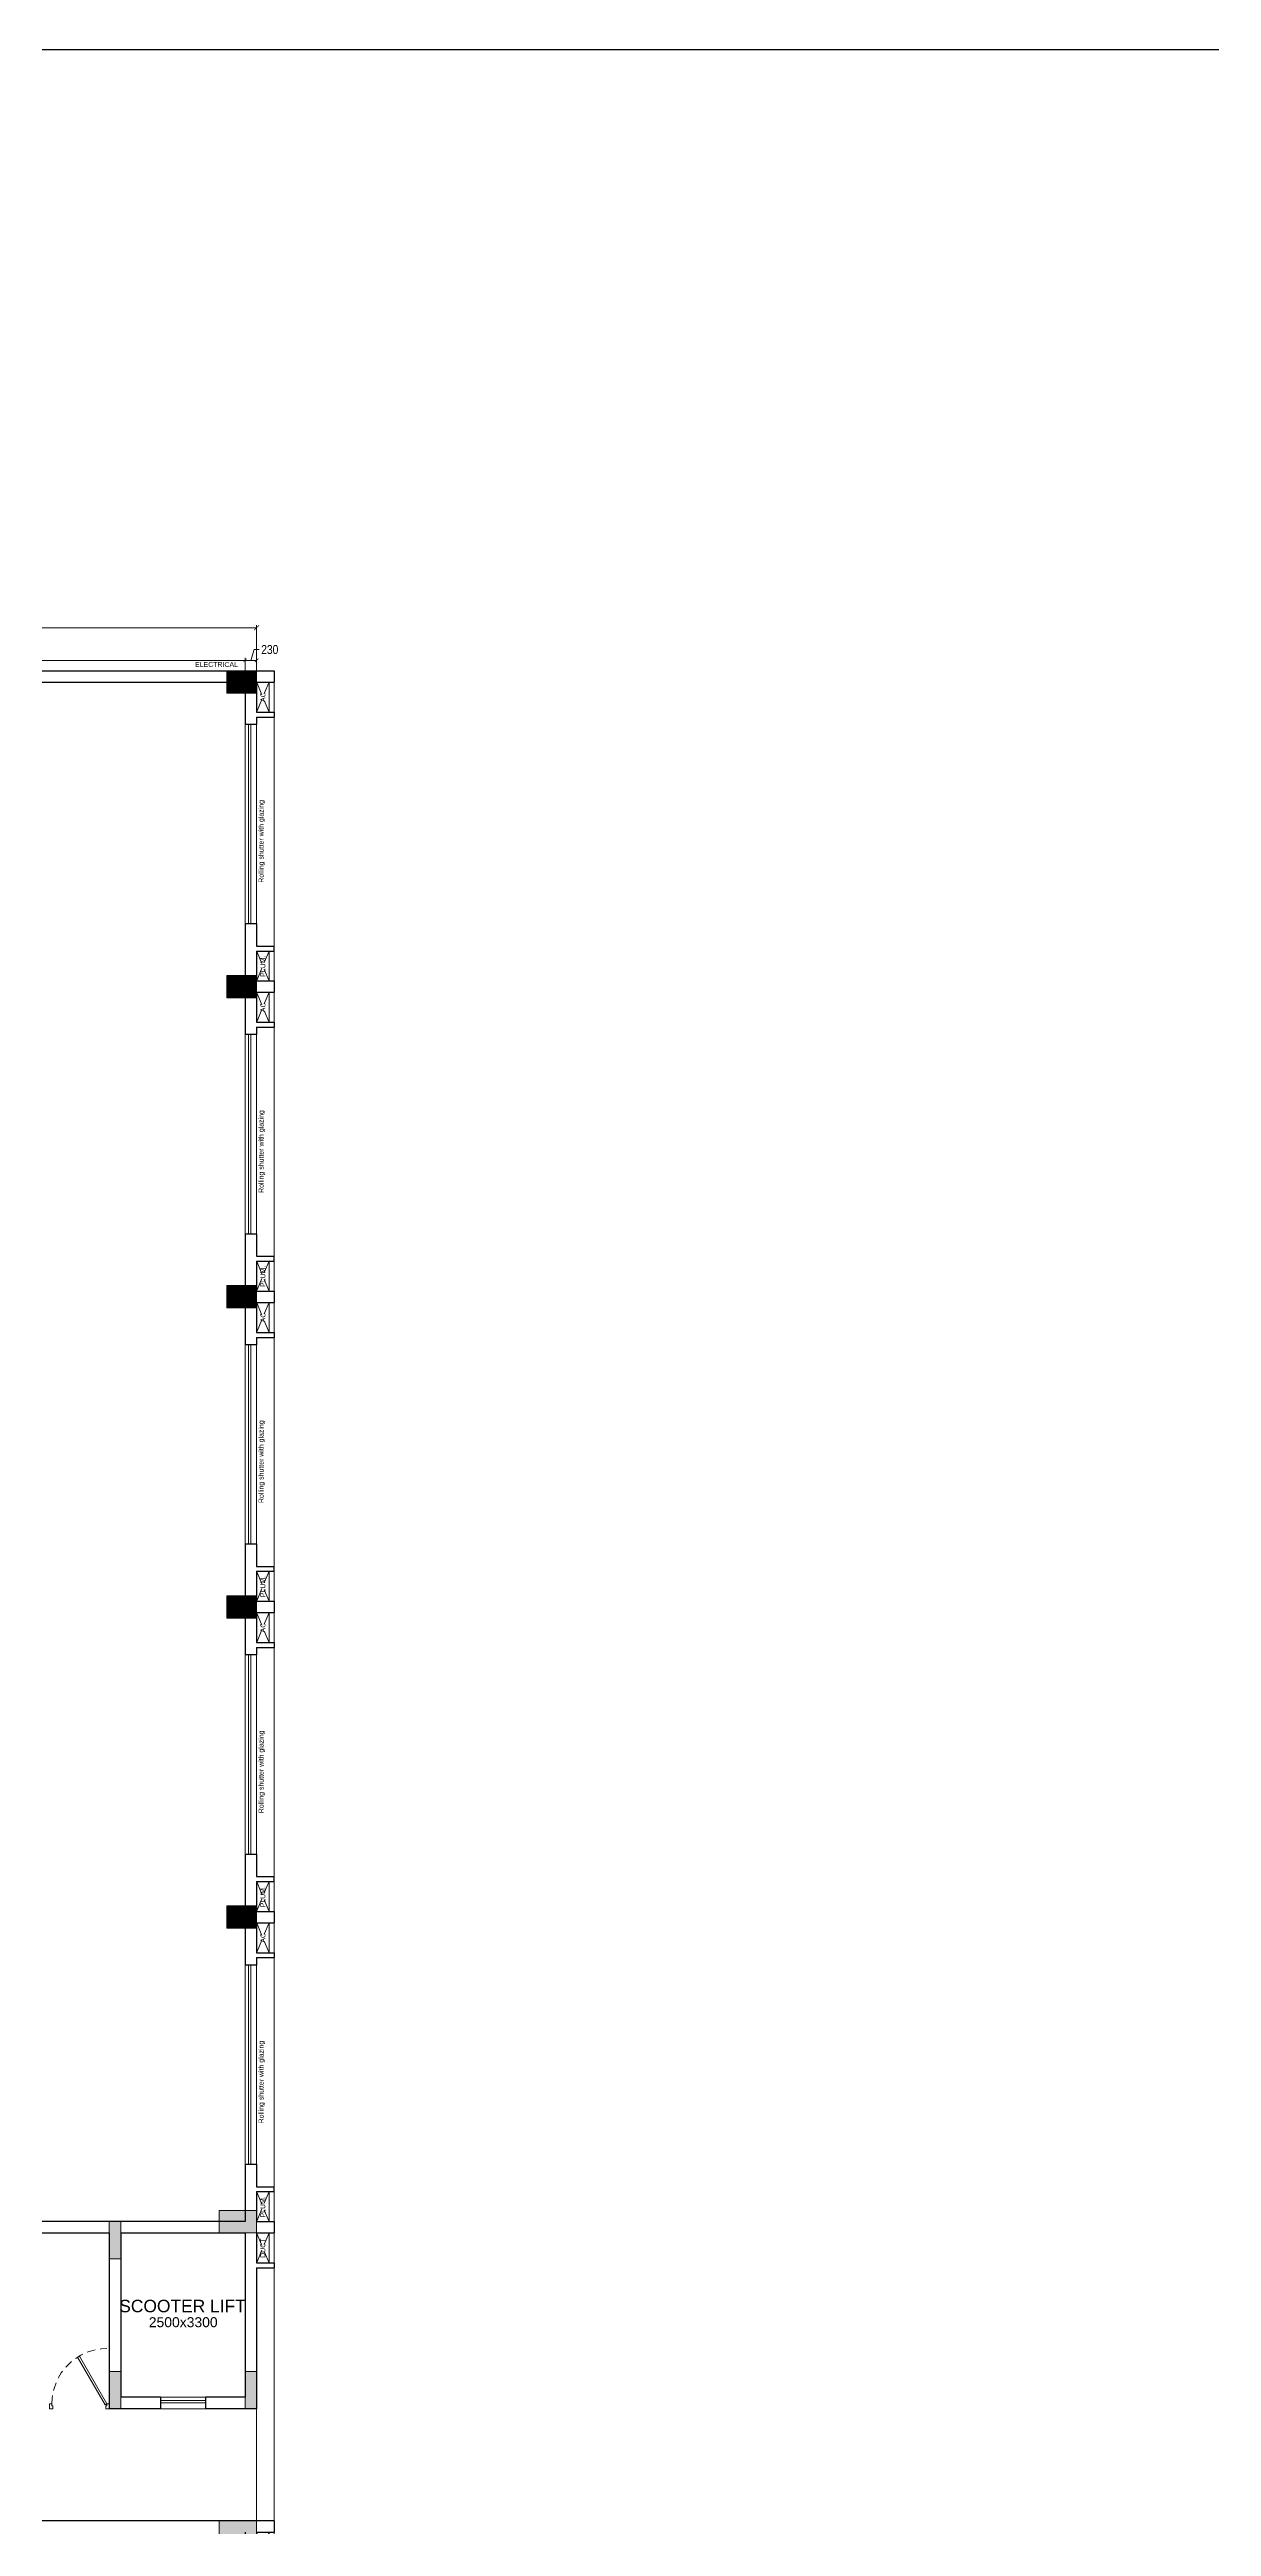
# Model space of a CAD drawing. Header units: metres. Extents: x 9819 to 10514, y 4405 to 4599.
# Drawn here: x 10036 to 10059.34, y 4549.44 to 4599.19 of the extents above; entities that cross this region are included whole.
import ezdxf
from ezdxf.enums import TextEntityAlignment as Align

# ---------------------------------------------------------------- set-up
doc = ezdxf.new("R2010")
doc.units = ezdxf.units.M
doc.header["$MEASUREMENT"] = 0
doc.header["$PDMODE"] = 35
doc.header["$PDSIZE"] = 0.3
doc.linetypes.add('DASHED2', pattern=[0.375, 0.25, -0.125])
doc.linetypes.add('HIDDEN', pattern=[0.375, 0.25, -0.125])
doc.layers.add('A_COL. NO', color=4, linetype='Continuous')
for name, color, linetype, lineweight in [('A_DOOR-WIN', 23, 'Continuous', 9), ('A_DOTTED', 8, 'HIDDEN', 0), ('A_EXT DIM', 7, 'Continuous', 5), ('A_LEDGE', 252, 'Continuous', 15), ('A_SILL 0.09', 9, 'Continuous', 9), ('A_STAIRS', 21, 'Continuous', 9), ('A_TEXT', 7, 'Continuous', 5), ('A_WALL', 7, 'Continuous', 30), ('COLUMN-FINAL', 210, 'Continuous', 20), ('Doorline', 251, 'DASHED2', 13)]:
    doc.layers.add(name, color=color, linetype=linetype, lineweight=lineweight)
doc.layers.get('A_COL. NO').off()
doc.styles.add('A', font='ARIALN.TTF')
doc.styles.get("Standard").update_dxf_attribs({"font": 'arial.ttf'})
doc.dimstyles.new('DIM IN MM', dxfattribs={"dimtxt": 0.18, "dimasz": 0.075, "dimexe": 0.05, "dimexo": 0.05, "dimgap": 0.05, "dimtad": 0, "dimdec": 0, "dimlfac": 1000, "dimzin": 3, "dimdsep": 46, "dimtxsty": 'A', "dimblk1": 'ARCHTICK', "dimblk2": 'ARCHTICK', "dimsah": 1, "dimcen": 0, "dimclrd": 256, "dimclre": 256, "dimclrt": 256, "dimadec": 0, "dimazin": 0, "dimtfac": 1, "dimtdec": 0, "dimtofl": 0, "dimtmove": 1, "dimatfit": 3, "dimfxl": 1, "dimtolj": 1, "dimtzin": 0, "dimlwd": -1, "dimlwe": -1, "dimarcsym": 0})
doc.dimstyles.new('DIM IN MM LARGE', dxfattribs={"dimtxt": 0.25, "dimasz": 0.1, "dimexe": 0.05, "dimexo": 0.05, "dimgap": 0.05, "dimtad": 0, "dimdec": 0, "dimlfac": 1000, "dimzin": 3, "dimdsep": 46, "dimtxsty": 'A', "dimblk1": 'ARCHTICK', "dimblk2": 'ARCHTICK', "dimsah": 1, "dimcen": 0, "dimclrd": 256, "dimclre": 256, "dimclrt": 256, "dimadec": 0, "dimazin": 0, "dimtfac": 1, "dimtdec": 0, "dimtofl": 0, "dimtmove": 2, "dimatfit": 3, "dimfxl": 1, "dimtolj": 1, "dimtzin": 0, "dimlwd": -1, "dimlwe": -1, "dimarcsym": 0})

# ---------------------------------------------------------------- blocks, each defined once
blk = doc.blocks.new('Typical shops Gr.')
at = {"layer": 'A_DOOR-WIN'}
for p, q in [((0.465, -5.38), (0.465, -1.38)), ((0.515, -5.38), (0.515, -1.38)), ((30.095, -1.08), (30.095, -5.08)), ((30.145, -1.08), (30.145, -5.08))]:
    blk.add_line(p, q, dxfattribs=at)
at = {"layer": 'A_DOTTED'}
for p, q in [((0.1, -0.83), (0.35, -0.23)), ((0.1, -0.23), (0.35, -0.83)), ((30.51, -0.23), (30.26, -0.83)), ((30.51, -0.83), (30.26, -0.23)), ((0.1, -6.23), (0.35, -5.63)), ((0.1, -5.63), (0.35, -6.23)), ((30.51, -5.63), (30.26, -6.23)), ((30.51, -6.23), (30.26, -5.63))]:
    blk.add_line(p, q, dxfattribs=at)
at = {"layer": 'A_LEDGE'}
for p, q in [((0, -0.83), (0, -0.23)), ((0.1, -0.83), (0.1, -0.23)), ((30.51, -0.83), (30.51, -0.23)), ((30.61, -0.83), (30.61, -0.23)), ((0, -5.63), (0, -6.23)), ((0.1, -5.63), (0.1, -6.23)), ((30.51, -5.63), (30.51, -6.23)), ((30.61, -5.63), (30.61, -6.23))]:
    blk.add_line(p, q, dxfattribs=at)
at = {"layer": 'A_SILL 0.09'}
for p, q in [((0.35, -5.38), (0.35, -1.38)), ((0.58, -1.38), (0.58, -5.38)), ((30.03, -5.08), (30.03, -1.08)), ((30.26, -1.08), (30.26, -5.08))]:
    blk.add_line(p, q, dxfattribs=at)
at = {"layer": 'A_STAIRS'}
for p, q in [((0, -5.53), (0, -0.93)), ((30.61, -5.53), (30.61, -0.93))]:
    blk.add_line(p, q, dxfattribs=at)
at = {"layer": 'A_WALL'}
for p, q in [((0, -0.23), (0, 0)), ((30.61, 0), (30.61, -0.23)), ((0.35, -0.23), (0, -0.23)), ((0.35, -0.83), (0.35, -0.23)), ((0.58, -1.38), (0.58, -0.23)), ((30.03, -0.23), (30.03, -1.08)), ((30.26, -0.23), (30.61, -0.23)), ((30.26, -0.23), (30.26, -0.83)), ((0.35, -0.83), (0, -0.83)), ((0, -0.83), (0, -0.93)), ((0.35, -0.93), (0, -0.93)), ((0.35, -1.38), (0.35, -0.93)), ((30.26, -0.83), (30.61, -0.83)), ((30.26, -0.93), (30.61, -0.93)), ((30.26, -0.93), (30.26, -1.08)), ((30.61, -0.83), (30.61, -0.93)), ((0.58, -1.38), (0.35, -1.38)), ((30.26, -1.08), (30.03, -1.08)), ((0.35, -5.53), (0.35, -5.38)), ((0.35, -5.38), (0.58, -5.38)), ((0.58, -6.23), (0.58, -5.38)), ((30.03, -5.08), (30.03, -6.23)), ((30.03, -5.08), (30.26, -5.08)), ((30.26, -5.08), (30.26, -5.53)), ((0.35, -5.53), (0, -5.53)), ((0, -5.63), (0, -5.53)), ((0.35, -5.63), (0, -5.63)), ((0.35, -6.23), (0.35, -5.63)), ((30.26, -5.53), (30.61, -5.53)), ((30.26, -5.63), (30.26, -6.23)), ((30.26, -5.63), (30.61, -5.63)), ((30.61, -5.63), (30.61, -5.53)), ((0.35, -6.23), (0, -6.23)), ((30.26, -6.23), (30.61, -6.23))]:
    blk.add_line(p, q, dxfattribs=at)
at = {"layer": 'A_TEXT'}
for s, p in [('PLUM.', (0.274, -0.523)), ('AC', (30.436, -0.531)), ('Rolling shutter with glazing', (0.282, -3.034)), ('Rolling shutter with glazing', (30.399, -3.428)), ('AC', (0.274, -5.923)), ('PLUM.', (30.434, -5.936))]:
    blk.add_text(s, height=0.1, rotation=90, dxfattribs=at).set_placement(p, align=Align.CENTER)
for s, height, p in [('14840x6000', 0.2, (7.92, -3.155)), ('SHOP', 0.25, (7.92, -2.855)), ('14840x6000', 0.2, (22.821, -3.155)), ('SHOP', 0.25, (22.837, -2.855))]:
    blk.add_text(s, height=height, dxfattribs=at).set_placement(p, align=Align.CENTER)
blk = doc.blocks.new('D-900')
at = {"layer": 'A_DOOR-WIN'}
for points in [[(0.45, 0.794), (0.035, 0.075), (0.063, 0.059), (0.478, 0.778)], [(0, 0.075), (0, 0), (0.05, 0), (0.05, 0.043), (0.035, 0.043), (0.035, 0.075)], [(0.9, 0.075), (0.9, 0), (0.85, 0), (0.85, 0.043), (0.865, 0.043), (0.865, 0.075)]]:
    blk.add_lwpolyline(points, close=True, dxfattribs=at)
at = {"layer": 'Doorline', "ltscale": 0.5}
blk.add_arc((0.035, 0.075), 0.83, 0, 90, dxfattribs=at)
blk = doc.blocks.new('_ARCHTICK')
at = {"color": 0, "linetype": 'ByBlock', "const_width": 0.15}
blk.add_lwpolyline([(-0.5, -0.5), (0.5, 0.5)], dxfattribs=at)
blk = doc.blocks.new('*D210')
at = {"layer": 'A_EXT DIM', "transparency": 16777216}
for p, q in [((10025.323, 4586.534), (10025.323, 4586.972)), ((10025.323, 4586.922), (10032.308, 4586.922)), ((10039.933, 4586.922), (10032.949, 4586.922)), ((10039.933, 4586.534), (10039.933, 4586.972))]:
    blk.add_line(p, q, dxfattribs=at)
at = {"layer": 'Defpoints', "color": 0, "transparency": 16777216}
for p in [(10039.933, 4586.922), (10025.323, 4586.484), (10039.933, 4586.484)]:
    blk.add_point(p, dxfattribs=at)
at = {"layer": 'A_EXT DIM', "transparency": 16777216, "xscale": 0.075, "yscale": 0.075, "zscale": 0.075, "rotation": 180}
blk.add_blockref('_ARCHTICK', (10025.323, 4586.922), dxfattribs=at)
at = {"layer": 'A_EXT DIM', "transparency": 16777216, "xscale": 0.075, "yscale": 0.075, "zscale": 0.075}
blk.add_blockref('_ARCHTICK', (10039.933, 4586.922), dxfattribs=at)
at = {"layer": 'A_EXT DIM', "transparency": 16777216, "insert": (10032.628, 4586.922), "char_height": 0.18, "attachment_point": 5, "style": 'A'}
blk.add_mtext('\\A1;14610', dxfattribs=at)
blk = doc.blocks.new('*D211')
at = {"layer": 'A_EXT DIM', "transparency": 16777216}
for p, q in [((10040.048, 4586.922), (10040.113, 4587.139)), ((10040.113, 4587.139), (10040.213, 4587.139)), ((10039.933, 4586.534), (10039.933, 4586.972)), ((10039.933, 4586.922), (10040.163, 4586.922)), ((10040.163, 4586.534), (10040.163, 4586.972))]:
    blk.add_line(p, q, dxfattribs=at)
at = {"layer": 'Defpoints', "color": 0, "transparency": 16777216}
for p in [(10040.163, 4586.922), (10039.933, 4586.484), (10040.163, 4586.484)]:
    blk.add_point(p, dxfattribs=at)
at = {"layer": 'A_EXT DIM', "transparency": 16777216, "xscale": 0.075, "yscale": 0.075, "zscale": 0.075, "rotation": 180}
blk.add_blockref('_ARCHTICK', (10039.933, 4586.922), dxfattribs=at)
at = {"layer": 'A_EXT DIM', "transparency": 16777216, "xscale": 0.075, "yscale": 0.075, "zscale": 0.075}
blk.add_blockref('_ARCHTICK', (10040.163, 4586.922), dxfattribs=at)
at = {"layer": 'A_EXT DIM', "transparency": 16777216, "insert": (10040.427, 4587.139), "char_height": 0.18, "attachment_point": 5, "style": 'A'}
blk.add_mtext('\\A1;230', dxfattribs=at)
blk = doc.blocks.new('*D216')
at = {"layer": 'A_EXT DIM', "transparency": 16777216}
for p, q in [((10010.253, 4586.972), (10010.253, 4587.628)), ((10040.163, 4586.972), (10040.163, 4587.628)), ((10010.253, 4587.578), (10024.771, 4587.578)), ((10040.163, 4587.578), (10025.645, 4587.578))]:
    blk.add_line(p, q, dxfattribs=at)
at = {"layer": 'Defpoints', "color": 0, "transparency": 16777216}
for p in [(10040.163, 4587.578), (10010.253, 4586.922), (10040.163, 4586.922)]:
    blk.add_point(p, dxfattribs=at)
at = {"layer": 'A_EXT DIM', "transparency": 16777216, "xscale": 0.1, "yscale": 0.1, "zscale": 0.1, "rotation": 180}
blk.add_blockref('_ARCHTICK', (10010.253, 4587.578), dxfattribs=at)
at = {"layer": 'A_EXT DIM', "transparency": 16777216, "xscale": 0.1, "yscale": 0.1, "zscale": 0.1}
blk.add_blockref('_ARCHTICK', (10040.163, 4587.578), dxfattribs=at)
at = {"layer": 'A_EXT DIM', "transparency": 16777216, "insert": (10025.208, 4587.578), "char_height": 0.25, "attachment_point": 5, "style": 'A'}
blk.add_mtext('\\A1;29910', dxfattribs=at)
blk = doc.blocks.new('Wing C Columns')
at = {"layer": 'COLUMN-FINAL'}
for color, points in [(1, [(29.91, 0), (29.91, -0.45), (29.31, -0.45), (29.31, 0)]), (1, [(29.91, -6.12), (29.91, -6.57), (29.31, -6.57), (29.31, -6.12)]), (1, [(29.91, -12.35), (29.91, -12.8), (29.31, -12.8), (29.31, -12.35)]), (1, [(29.91, -18.58), (29.91, -19.03), (29.31, -19.03), (29.31, -18.58)]), (1, [(29.91, -24.81), (29.91, -25.26), (29.31, -25.26), (29.31, -24.81)]), (4, [(29.91, -30.93), (29.91, -31.38), (29.16, -31.38), (29.16, -30.93)]), (4, [(29.91, -37.16), (29.91, -37.61), (29.16, -37.61), (29.16, -37.16)])]:
    blk.add_hatch(color=color, dxfattribs=at).paths.add_polyline_path(points)
h = blk.add_hatch(color=30, dxfattribs=at)
h.dxf.hatch_style = 1
h.paths.add_polyline_path([(27.18, -31.9), (26.95, -31.9), (26.95, -31.15), (27.18, -31.15)])
h = blk.add_hatch(color=30, dxfattribs=at)
h.dxf.hatch_style = 1
h.paths.add_polyline_path([(27.18, -34.91), (26.95, -34.91), (26.95, -34.16), (27.18, -34.16)])
h = blk.add_hatch(color=5, dxfattribs=at)
h.dxf.hatch_style = 1
h.paths.add_polyline_path([(29.91, -34.91), (29.68, -34.91), (29.68, -34.16), (29.91, -34.16)])
at = {"layer": 'COLUMN-FINAL', "color": 1}
for points in [[(29.91, 0), (29.91, -0.45), (29.31, -0.45), (29.31, 0)], [(29.91, -6.12), (29.91, -6.57), (29.31, -6.57), (29.31, -6.12)], [(29.91, -12.35), (29.91, -12.8), (29.31, -12.8), (29.31, -12.35)], [(29.91, -18.58), (29.91, -19.03), (29.31, -19.03), (29.31, -18.58)], [(29.91, -24.81), (29.91, -25.26), (29.31, -25.26), (29.31, -24.81)]]:
    blk.add_lwpolyline(points, close=True, dxfattribs=at)
at = {"layer": 'COLUMN-FINAL', "color": 30}
for points in [[(27.18, -31.9), (26.95, -31.9), (26.95, -31.15), (27.18, -31.15)], [(27.18, -34.91), (26.95, -34.91), (26.95, -34.16), (27.18, -34.16)]]:
    blk.add_lwpolyline(points, close=True, dxfattribs=at)
at = {"layer": 'COLUMN-FINAL', "color": 4}
for points in [[(29.91, -30.93), (29.91, -31.38), (29.16, -31.38), (29.16, -30.93)], [(29.91, -37.16), (29.91, -37.61), (29.16, -37.61), (29.16, -37.16)]]:
    blk.add_lwpolyline(points, close=True, dxfattribs=at)
at = {"layer": 'COLUMN-FINAL', "color": 5}
blk.add_lwpolyline([(29.91, -34.91), (29.68, -34.91), (29.68, -34.16), (29.91, -34.16)], close=True, dxfattribs=at)
blk = doc.blocks.new('WING-C REVISED COLU.')
blk.add_blockref('Wing C Columns', (5452.425, -8729.918))

msp = doc.modelspace()

# ---------------------------------------------------------------- linework, layer by layer
msp.add_lwpolyline([(9907.8601, 4599.1913), (10513.7871, 4599.1913), (10513.7871, 4405.0688), (9907.8601, 4405.0688)], close=True)
at = {"layer": 'A_DOOR-WIN'}
for p, q in [((10039.1334, 4551.9694), (10038.2334, 4551.9694)), ((10039.1334, 4551.9194), (10038.2334, 4551.9194))]:
    msp.add_line(p, q, dxfattribs=at)
at = {"layer": 'A_DOTTED'}
for p, q in [((10040.4134, 4555.3344), (10040.1634, 4554.7344)), ((10040.4134, 4554.7344), (10040.1634, 4555.3344))]:
    msp.add_line(p, q, dxfattribs=at)
at = {"layer": 'A_LEDGE'}
for p, q in [((10040.4134, 4554.7344), (10040.4134, 4555.3344)), ((10040.5134, 4554.7344), (10040.5134, 4555.3344))]:
    msp.add_line(p, q, dxfattribs=at)
at = {"layer": 'A_SILL 0.09'}
for p, q in [((10038.2334, 4552.0344), (10039.1334, 4552.0344)), ((10039.1334, 4551.8044), (10038.2334, 4551.8044)), ((10040.1634, 4551.8044), (10040.1634, 4549.5544))]:
    msp.add_line(p, q, dxfattribs=at)
at = {"layer": 'A_STAIRS'}
msp.add_line((10040.5134, 4554.6344), (10040.5134, 4549.5544), dxfattribs=at)
at = {"layer": 'A_WALL'}
for p, q in [((10009.9034, 4586.7144), (10040.5134, 4586.7144)), ((10010.4834, 4586.4844), (10040.5134, 4586.4844)), ((10039.9334, 4555.5644), (10010.4834, 4555.5644)), ((10030.6734, 4555.3344), (10037.2034, 4555.3344)), ((10037.2034, 4555.3344), (10037.2034, 4551.8044)), ((10037.4334, 4555.3344), (10039.9334, 4555.3344)), ((10037.4334, 4555.3344), (10037.4334, 4552.0344)), ((10039.9334, 4555.3344), (10039.9334, 4552.0344)), ((10040.1634, 4555.3344), (10040.5134, 4555.3344)), ((10040.1634, 4555.3344), (10040.1634, 4554.7344)), ((10040.5134, 4555.5644), (10040.5134, 4555.3344)), ((10040.1634, 4554.7344), (10040.5134, 4554.7344)), ((10040.1634, 4554.6344), (10040.1634, 4551.8044)), ((10040.1634, 4554.6344), (10040.5134, 4554.6344)), ((10040.5134, 4554.7344), (10040.5134, 4554.6344)), ((10038.2334, 4551.8044), (10037.2034, 4551.8044)), ((10038.2334, 4552.0344), (10037.4334, 4552.0344)), ((10038.2334, 4552.0344), (10038.2334, 4551.8044)), ((10039.9334, 4552.0344), (10039.1334, 4552.0344)), ((10039.1334, 4552.0344), (10039.1334, 4551.8044)), ((10040.1634, 4551.8044), (10039.1334, 4551.8044)), ((10040.5134, 4549.5544), (10009.9034, 4549.5544))]:
    msp.add_line(p, q, dxfattribs=at)

# ---------------------------------------------------------------- block references
at = {"layer": 'A_COL. NO'}
msp.add_blockref('WING-C REVISED COLU.', (4557.8281, 13316.6323), dxfattribs=at)
at = {"layer": 'A_DOOR-WIN', "xscale": -1.333333333270275, "yscale": 1.333333333270275, "zscale": 1.333333333270275}
msp.add_blockref('D-900', (10037.2034, 4551.8044), dxfattribs=at)
at = {"layer": 'A_WALL'}
for p in [(10009.9034, 4586.7144), (10009.9034, 4580.4844), (10009.9034, 4574.2544), (10009.9034, 4568.0244), (10009.9034, 4561.7944), (10009.9034, 4549.5544)]:
    msp.add_blockref('Typical shops Gr.', p, dxfattribs=at)

# ---------------------------------------------------------------- texts
at = {"layer": 'A_TEXT'}
for s, height, p in [('ELECTRICAL', 0.1, (10039.3572, 4586.79)), ('SCOOTER LIFT', 0.25, (10038.6747, 4553.7425)), ('2500x3300', 0.2, (10038.6885, 4553.4425))]:
    msp.add_text(s, height=height, dxfattribs=at).set_placement(p, align=Align.CENTER)
msp.add_text('DUCT', height=0.1, rotation=90, dxfattribs=at).set_placement((10040.3372, 4555.0289), align=Align.CENTER)

# ---------------------------------------------------------------- dimensions: what is measured, and where the dimension line sits
at = {"layer": 'A_EXT DIM'}
for base, p1, p2, dimstyle, picture, middle in [((10040.1634, 4587.5781), (10010.2534, 4586.9218), (10040.1634, 4586.9218), 'DIM IN MM LARGE', '*D216', (10025.2084, 4587.5781)), ((10040.1634, 4586.9218), (10039.9334, 4586.4844), (10040.1634, 4586.4844), 'DIM IN MM', '*D211', (10040.2634, 4587.1387)), ((10039.9334, 4586.9218), (10025.3234, 4586.4844), (10039.9334, 4586.4844), 'DIM IN MM', '*D210', (10032.6284, 4586.9218))]:
    dim = msp.add_linear_dim(base=base, p1=p1, p2=p2, dimstyle=dimstyle, override={"dimpost": '\\X'}, dxfattribs=at)
    dim.commit()
    dim.dimension.update_dxf_attribs({"geometry": picture, "text_midpoint": middle})

doc.saveas('drawing.dxf')
